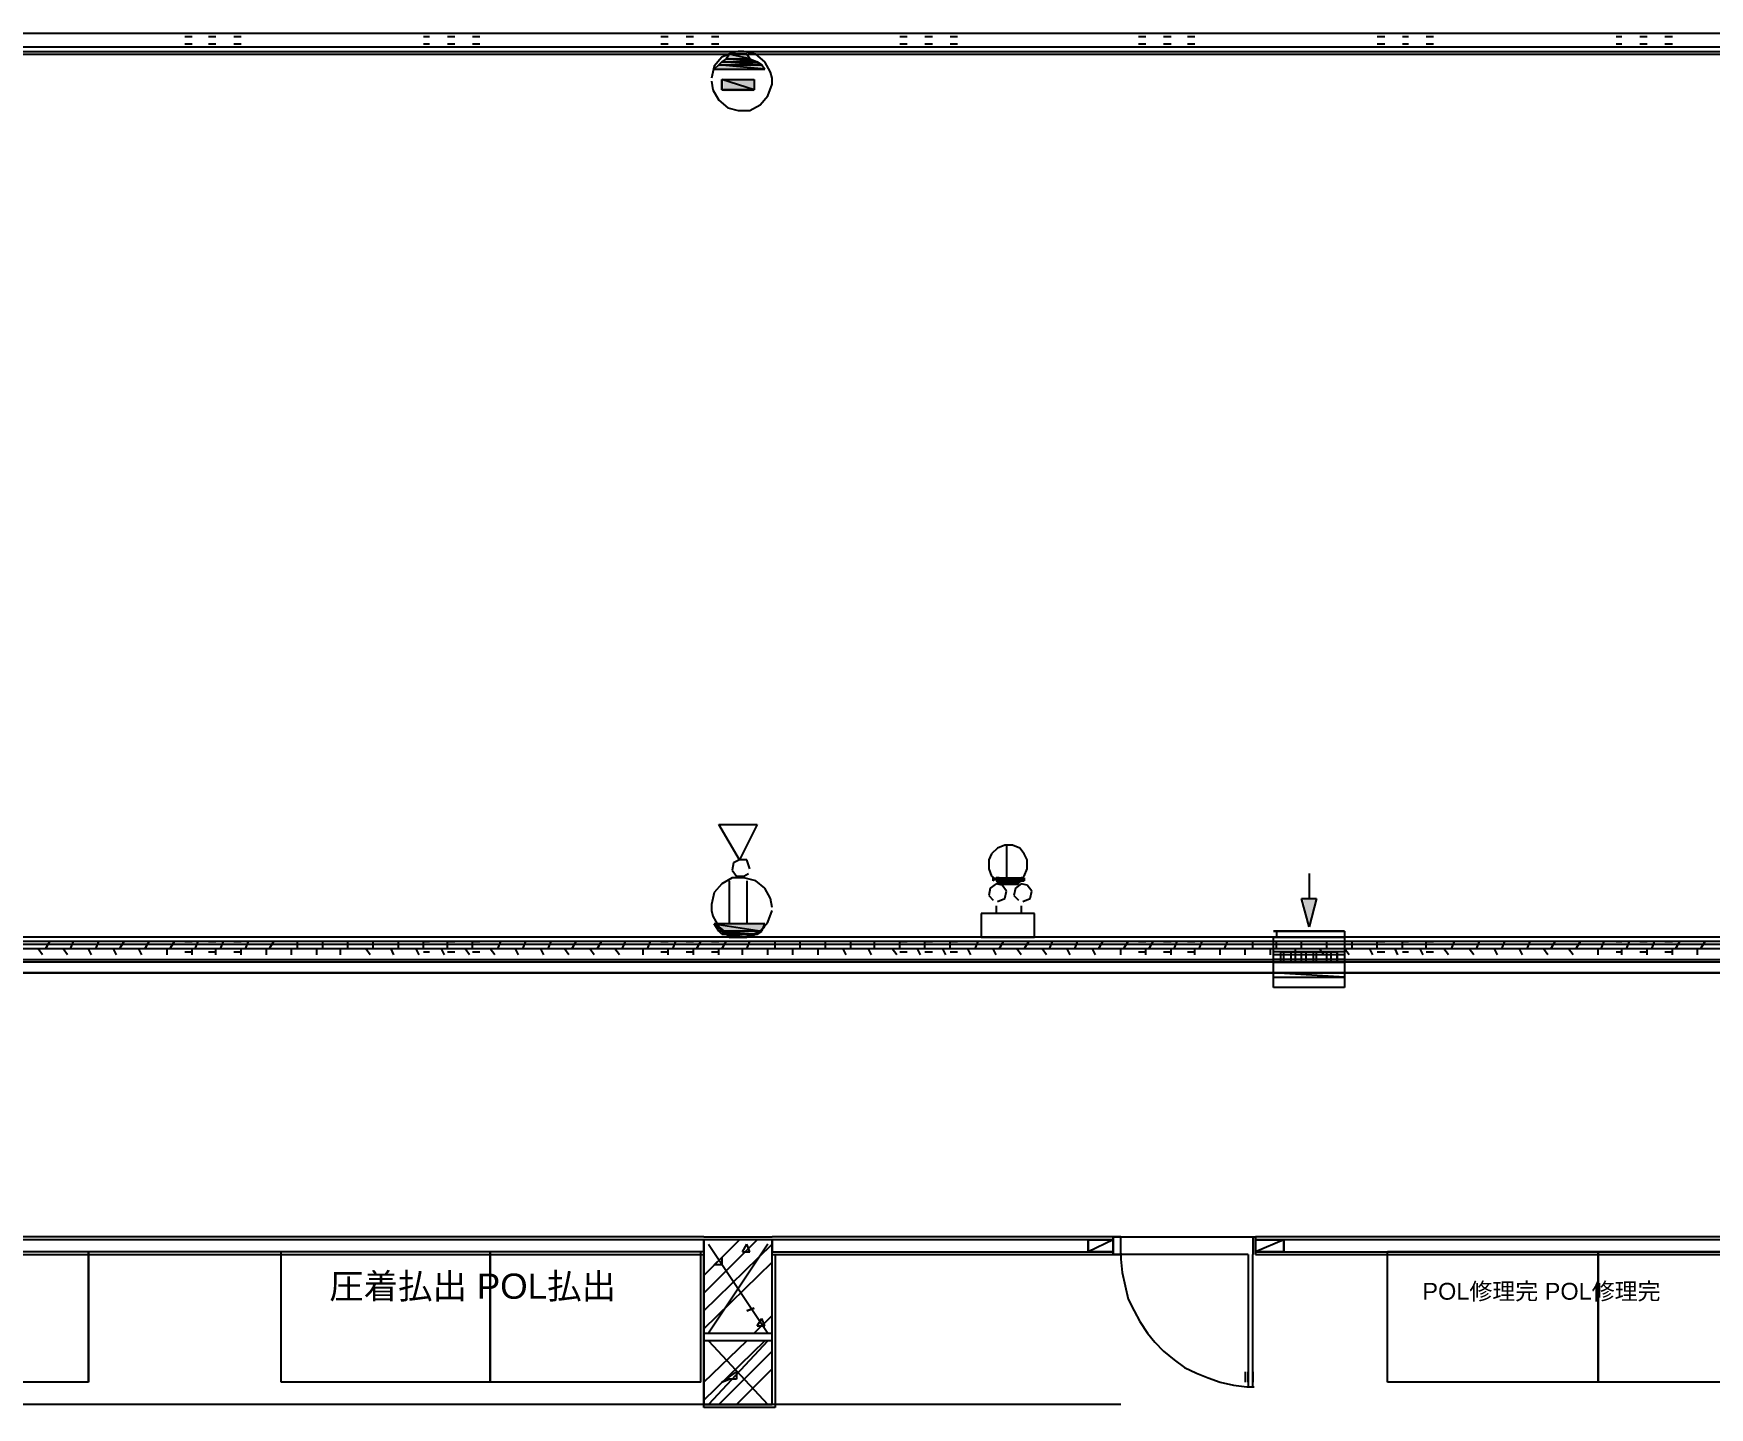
# Model space of a CAD drawing. Header units: millimetres. Extents: x 5 to 415, y 48 to 251.
# Drawn here: x 227.98 to 247.91, y 101.44 to 117.78 of the extents above; entities that cross this region are included whole.
import ezdxf

# ---------------------------------------------------------------- set-up
doc = ezdxf.new("R2010")
doc.units = ezdxf.units.MM
for name, color, linetype in [('H', 7, 'Continuous'), ('P', 7, 'Continuous'), ('T', 7, 'Continuous')]:
    doc.layers.add(name, color=color, linetype=linetype)

msp = doc.modelspace()

# ---------------------------------------------------------------- hatches: boundary and pattern name
at = {"layer": 'H', "linetype": 'Continuous'}
for points in [[(236.132, 117.387), (236.185, 117.44), (236.59, 117.44), (236.643, 117.387), (236.132, 117.387)], [(236.185, 117.44), (236.22, 117.475), (236.52, 117.475), (236.59, 117.44), (236.185, 117.44)], [(236.22, 117.475), (236.255, 117.51), (236.467, 117.51), (236.52, 117.475), (236.22, 117.475)], [(236.097, 117.352), (236.132, 117.387), (236.643, 117.387), (236.679, 117.352), (236.097, 117.352)], [(236.185, 117.087), (236.185, 117.228), (236.555, 117.228), (236.555, 117.087), (236.185, 117.087)], [(239.395, 107.703), (239.395, 107.738), (239.43, 107.738), (239.395, 107.703)], [(239.395, 107.703), (239.43, 107.738), (239.43, 107.703), (239.395, 107.703)], [(239.43, 107.703), (239.43, 107.738), (239.483, 107.738), (239.483, 107.65), (239.43, 107.703)], [(239.483, 107.65), (239.483, 107.738), (239.518, 107.738), (239.518, 107.65), (239.483, 107.65)], [(239.518, 107.65), (239.518, 107.738), (239.571, 107.738), (239.571, 107.65), (239.518, 107.65)], [(239.571, 107.65), (239.571, 107.738), (239.607, 107.738), (239.607, 107.65), (239.571, 107.65)], [(239.607, 107.65), (239.607, 107.738), (239.642, 107.738), (239.642, 107.65), (239.607, 107.65)], [(239.642, 107.65), (239.642, 107.738), (239.695, 107.738), (239.695, 107.65), (239.642, 107.65)], [(239.695, 107.65), (239.695, 107.738), (239.73, 107.738), (239.73, 107.703), (239.695, 107.65)], [(239.73, 107.703), (239.73, 107.738), (239.765, 107.738), (239.765, 107.703), (239.73, 107.703)], [(243.152, 107.156), (243.082, 107.491), (243.24, 107.491), (243.152, 107.156)], [(236.132, 107.103), (236.097, 107.192), (236.679, 107.192), (236.643, 107.103), (236.132, 107.103)], [(236.185, 107.068), (236.132, 107.103), (236.643, 107.103), (236.59, 107.068), (236.185, 107.068)], [(236.255, 107.015), (236.22, 107.068), (236.52, 107.068), (236.467, 107.015), (236.255, 107.015)]]:
    msp.add_hatch(color=256, dxfattribs=at).paths.add_polyline_path(points)

# ---------------------------------------------------------------- linework, layer by layer
at = {"layer": 'P'}
for points in [[(288.625, 117.775), (169.157, 117.775)], [(169.157, 117.616), (288.625, 117.616)], [(169.157, 117.616), (288.625, 117.616)], [(229.782, 117.74), (229.87, 117.74)], [(229.782, 117.651), (229.87, 117.651)], [(230.064, 117.74), (230.152, 117.74)], [(230.064, 117.651), (230.152, 117.651)], [(230.364, 117.74), (230.452, 117.74)], [(230.364, 117.651), (230.452, 117.651)], [(232.622, 117.74), (232.692, 117.74)], [(232.622, 117.651), (232.692, 117.651)], [(232.904, 117.74), (232.992, 117.74)], [(232.904, 117.651), (232.992, 117.651)], [(233.204, 117.74), (233.292, 117.74)], [(233.204, 117.651), (233.292, 117.651)], [(235.444, 117.74), (235.532, 117.74)], [(235.444, 117.651), (235.532, 117.651)], [(235.744, 117.74), (235.832, 117.74)], [(235.744, 117.651), (235.832, 117.651)], [(236.044, 117.74), (236.132, 117.74)], [(236.044, 117.651), (236.132, 117.651)], [(238.284, 117.74), (238.372, 117.74)], [(238.284, 117.651), (238.372, 117.651)], [(238.584, 117.74), (238.672, 117.74)], [(238.584, 117.651), (238.672, 117.651)], [(238.883, 117.74), (238.972, 117.74)], [(238.883, 117.651), (238.972, 117.651)], [(241.124, 117.74), (241.212, 117.74)], [(241.124, 117.651), (241.212, 117.651)], [(241.423, 117.74), (241.512, 117.74)], [(241.423, 117.651), (241.512, 117.651)], [(241.706, 117.74), (241.794, 117.74)], [(241.706, 117.651), (241.794, 117.651)], [(243.963, 117.74), (244.052, 117.74)], [(243.963, 117.651), (244.052, 117.651)], [(244.263, 117.74), (244.334, 117.74)], [(244.263, 117.651), (244.334, 117.651)], [(244.546, 117.74), (244.634, 117.74)], [(244.546, 117.651), (244.634, 117.651)], [(246.803, 117.74), (246.874, 117.74)], [(246.803, 117.651), (246.874, 117.651)], [(247.086, 117.74), (247.174, 117.74)], [(247.086, 117.651), (247.174, 117.651)], [(247.385, 117.74), (247.474, 117.74)], [(247.385, 117.651), (247.474, 117.651)], [(169.157, 117.563), (288.625, 117.563)], [(169.157, 117.563), (288.625, 117.563)], [(169.157, 117.528), (288.625, 117.528)], [(229.782, 117.563), (229.87, 117.563)], [(230.064, 117.563), (230.152, 117.563)], [(230.364, 117.563), (230.452, 117.563)], [(232.622, 117.563), (232.692, 117.563)], [(232.904, 117.563), (232.992, 117.563)], [(233.204, 117.563), (233.292, 117.563)], [(235.444, 117.563), (235.532, 117.563)], [(235.744, 117.563), (235.832, 117.563)], [(236.044, 117.563), (236.132, 117.563)], [(236.167, 117.493), (236.079, 117.387)], [(236.132, 117.404), (236.079, 117.352)], [(236.167, 117.44), (236.132, 117.404)], [(236.679, 117.352), (236.132, 117.404)], [(236.679, 117.352), (236.132, 117.404)], [(236.132, 117.404), (236.643, 117.404)], [(236.132, 117.404), (236.643, 117.404)], [(236.291, 117.546), (236.167, 117.493)], [(236.22, 117.475), (236.167, 117.44)], [(236.643, 117.404), (236.167, 117.44)], [(236.643, 117.404), (236.167, 117.44)], [(236.167, 117.44), (236.59, 117.44)], [(236.167, 117.44), (236.59, 117.44)], [(236.255, 117.528), (236.22, 117.475)], [(236.59, 117.44), (236.22, 117.475)], [(236.59, 117.44), (236.22, 117.475)], [(236.22, 117.475), (236.502, 117.475)], [(236.22, 117.475), (236.502, 117.475)], [(236.502, 117.475), (236.255, 117.528)], [(236.502, 117.475), (236.255, 117.528)], [(236.255, 117.528), (236.467, 117.528)], [(236.255, 117.528), (236.467, 117.528)], [(236.343, 117.528), (236.255, 117.528)], [(236.361, 117.563), (236.291, 117.546)], [(236.467, 117.528), (236.343, 117.528)], [(236.467, 117.528), (236.343, 117.528)], [(236.343, 117.528), (236.379, 117.528)], [(236.432, 117.563), (236.361, 117.563)], [(236.379, 117.528), (236.467, 117.528)], [(236.573, 117.528), (236.432, 117.563)], [(236.467, 117.528), (236.502, 117.475)], [(236.502, 117.475), (236.59, 117.44)], [(236.679, 117.44), (236.573, 117.528)], [(236.59, 117.44), (236.643, 117.404)], [(236.643, 117.404), (236.679, 117.352)], [(236.749, 117.316), (236.679, 117.44)], [(238.284, 117.563), (238.372, 117.563)], [(238.584, 117.563), (238.672, 117.563)], [(238.883, 117.563), (238.972, 117.563)], [(241.124, 117.563), (241.212, 117.563)], [(241.423, 117.563), (241.512, 117.563)], [(241.706, 117.563), (241.794, 117.563)], [(243.963, 117.563), (244.052, 117.563)], [(244.263, 117.563), (244.334, 117.563)], [(244.546, 117.563), (244.634, 117.563)], [(246.803, 117.563), (246.874, 117.563)], [(247.086, 117.563), (247.174, 117.563)], [(247.385, 117.563), (247.474, 117.563)], [(236.079, 117.387), (236.044, 117.246)], [(236.044, 117.21), (236.061, 117.105)], [(236.079, 117.352), (236.679, 117.352)], [(236.079, 117.352), (236.679, 117.352)], [(236.555, 117.105), (236.167, 117.228)], [(236.167, 117.228), (236.167, 117.105)], [(236.555, 117.105), (236.167, 117.228)], [(236.167, 117.228), (236.555, 117.228)], [(236.167, 117.105), (236.167, 117.228)], [(236.167, 117.228), (236.555, 117.228)], [(236.555, 117.228), (236.555, 117.105)], [(236.555, 117.228), (236.555, 117.105)], [(236.767, 117.246), (236.749, 117.316)], [(236.767, 117.175), (236.767, 117.246)], [(236.061, 117.105), (236.132, 116.981)], [(236.167, 117.105), (236.555, 117.105)], [(236.555, 117.105), (236.167, 117.105)], [(236.626, 116.928), (236.714, 117.034)], [(236.714, 117.034), (236.767, 117.175)], [(236.132, 116.981), (236.238, 116.893)], [(236.238, 116.893), (236.361, 116.858)], [(236.361, 116.858), (236.432, 116.858)], [(236.432, 116.858), (236.502, 116.858)], [(236.502, 116.858), (236.626, 116.928)], [(236.379, 107.95), (236.132, 108.373)], [(236.132, 108.373), (236.59, 108.373)], [(236.59, 108.373), (236.379, 107.95)], [(239.448, 108.091), (239.377, 108.021)], [(239.448, 108.091), (239.377, 108.021)], [(239.536, 108.126), (239.448, 108.091)], [(239.536, 108.126), (239.448, 108.091)], [(239.624, 108.126), (239.536, 108.126)], [(239.624, 108.126), (239.536, 108.126)], [(239.554, 108.126), (239.554, 107.668)], [(239.713, 108.091), (239.624, 108.126)], [(239.713, 108.091), (239.624, 108.126)], [(239.765, 108.021), (239.713, 108.091)], [(239.765, 108.021), (239.713, 108.091)], [(236.308, 107.915), (236.291, 107.827)], [(236.379, 107.95), (236.308, 107.915)], [(236.467, 107.95), (236.379, 107.95)], [(236.502, 107.844), (236.467, 107.95)], [(239.377, 108.021), (239.342, 107.95)], [(239.377, 108.021), (239.342, 107.95)], [(239.342, 107.95), (239.342, 107.844)], [(239.342, 107.95), (239.342, 107.844)], [(239.342, 107.844), (239.377, 107.756)], [(239.342, 107.844), (239.377, 107.756)], [(239.801, 107.95), (239.765, 108.021)], [(239.801, 107.95), (239.765, 108.021)], [(239.765, 107.756), (239.801, 107.844)], [(239.765, 107.756), (239.801, 107.844)], [(239.801, 107.844), (239.801, 107.95)], [(239.801, 107.844), (239.801, 107.95)], [(236.167, 107.668), (236.079, 107.562)], [(236.167, 107.668), (236.079, 107.562)], [(236.291, 107.738), (236.167, 107.668)], [(236.291, 107.738), (236.167, 107.668)], [(236.255, 107.703), (236.255, 107.192)], [(236.291, 107.827), (236.343, 107.756)], [(236.361, 107.738), (236.291, 107.738)], [(236.361, 107.738), (236.291, 107.738)], [(236.343, 107.756), (236.432, 107.756)], [(236.432, 107.738), (236.361, 107.738)], [(236.432, 107.738), (236.361, 107.738)], [(236.432, 107.756), (236.485, 107.791)], [(236.573, 107.703), (236.432, 107.738)], [(236.573, 107.703), (236.432, 107.738)], [(236.467, 107.703), (236.467, 107.192)], [(236.679, 107.615), (236.573, 107.703)], [(236.679, 107.615), (236.573, 107.703)], [(239.43, 107.668), (239.36, 107.615)], [(239.377, 107.756), (239.448, 107.703)], [(239.377, 107.756), (239.448, 107.703)], [(239.395, 107.703), (239.395, 107.738)], [(239.395, 107.738), (239.395, 107.703)], [(239.395, 107.703), (239.43, 107.738)], [(239.43, 107.738), (239.395, 107.703)], [(239.43, 107.738), (239.395, 107.703)], [(239.395, 107.703), (239.43, 107.738)], [(239.466, 107.738), (239.43, 107.703)], [(239.466, 107.738), (239.43, 107.738)], [(239.43, 107.738), (239.466, 107.738)], [(239.43, 107.703), (239.466, 107.668)], [(239.501, 107.65), (239.43, 107.668)], [(239.448, 107.703), (239.536, 107.668)], [(239.448, 107.703), (239.536, 107.668)], [(239.518, 107.738), (239.466, 107.668)], [(239.518, 107.738), (239.466, 107.668)], [(239.466, 107.668), (239.466, 107.738)], [(239.466, 107.738), (239.518, 107.738)], [(239.466, 107.668), (239.466, 107.738)], [(239.466, 107.668), (239.518, 107.668)], [(239.554, 107.58), (239.501, 107.65)], [(239.554, 107.738), (239.518, 107.668)], [(239.554, 107.738), (239.518, 107.668)], [(239.518, 107.668), (239.518, 107.738)], [(239.518, 107.738), (239.554, 107.738)], [(239.518, 107.668), (239.518, 107.738)], [(239.518, 107.668), (239.554, 107.668)], [(239.589, 107.738), (239.554, 107.668)], [(239.589, 107.738), (239.554, 107.668)], [(239.554, 107.668), (239.554, 107.738)], [(239.554, 107.738), (239.589, 107.738)], [(239.554, 107.668), (239.554, 107.738)], [(239.554, 107.668), (239.589, 107.668)], [(239.571, 107.668), (239.713, 107.703)], [(239.571, 107.668), (239.713, 107.703)], [(239.642, 107.738), (239.589, 107.668)], [(239.642, 107.738), (239.589, 107.668)], [(239.589, 107.668), (239.589, 107.738)], [(239.589, 107.738), (239.642, 107.738)], [(239.589, 107.668), (239.589, 107.738)], [(239.589, 107.668), (239.642, 107.668)], [(239.677, 107.738), (239.642, 107.668)], [(239.677, 107.738), (239.642, 107.668)], [(239.642, 107.668), (239.642, 107.738)], [(239.642, 107.738), (239.677, 107.738)], [(239.642, 107.668), (239.642, 107.738)], [(239.642, 107.668), (239.677, 107.668)], [(239.73, 107.668), (239.66, 107.615)], [(239.73, 107.738), (239.677, 107.668)], [(239.677, 107.668), (239.677, 107.738)], [(239.677, 107.738), (239.73, 107.738)], [(239.677, 107.668), (239.677, 107.738)], [(239.73, 107.703), (239.677, 107.668)], [(239.677, 107.668), (239.73, 107.703)], [(239.713, 107.703), (239.765, 107.756)], [(239.713, 107.703), (239.765, 107.756)], [(239.765, 107.738), (239.73, 107.738)], [(239.73, 107.738), (239.765, 107.738)], [(239.765, 107.703), (239.73, 107.703)], [(239.73, 107.703), (239.765, 107.703)], [(239.801, 107.65), (239.73, 107.668)], [(239.765, 107.738), (239.765, 107.738)], [(239.765, 107.738), (239.765, 107.738)], [(239.765, 107.738), (239.765, 107.703)], [(239.765, 107.703), (239.765, 107.738)], [(239.765, 107.703), (239.765, 107.738)], [(239.765, 107.738), (239.765, 107.703)], [(239.854, 107.58), (239.801, 107.65)], [(243.152, 107.791), (243.152, 107.491)], [(236.079, 107.562), (236.044, 107.421)], [(236.079, 107.562), (236.044, 107.421)], [(236.749, 107.491), (236.679, 107.615)], [(236.749, 107.491), (236.679, 107.615)], [(236.767, 107.386), (236.749, 107.491)], [(236.767, 107.386), (236.749, 107.491)], [(239.36, 107.615), (239.342, 107.527)], [(239.342, 107.527), (239.395, 107.474)], [(239.448, 107.456), (239.536, 107.491)], [(239.536, 107.491), (239.554, 107.58)], [(239.66, 107.615), (239.642, 107.527)], [(239.642, 107.527), (239.695, 107.474)], [(239.748, 107.456), (239.836, 107.491)], [(239.836, 107.491), (239.854, 107.58)], [(243.152, 107.156), (243.064, 107.491)], [(243.064, 107.491), (243.24, 107.491)], [(243.24, 107.491), (243.152, 107.156)], [(236.044, 107.421), (236.044, 107.35)], [(236.044, 107.421), (236.044, 107.35)], [(236.044, 107.35), (236.061, 107.28)], [(236.044, 107.35), (236.061, 107.28)], [(236.061, 107.28), (236.132, 107.156)], [(236.061, 107.28), (236.132, 107.156)], [(236.714, 107.209), (236.767, 107.35)], [(236.714, 107.209), (236.767, 107.35)], [(239.889, 107.315), (239.254, 107.315)], [(239.254, 107.315), (239.254, 107.033)], [(239.43, 107.403), (239.43, 107.315)], [(239.73, 107.403), (239.73, 107.315)], [(239.889, 107.033), (239.889, 107.315)], [(236.679, 107.192), (236.079, 107.192)], [(236.079, 107.192), (236.643, 107.103)], [(236.079, 107.192), (236.643, 107.103)], [(236.132, 107.103), (236.079, 107.192)], [(236.679, 107.192), (236.079, 107.192)], [(236.097, 107.192), (236.185, 107.086)], [(236.132, 107.156), (236.238, 107.068)], [(236.132, 107.156), (236.238, 107.068)], [(236.643, 107.103), (236.132, 107.103)], [(236.643, 107.103), (236.132, 107.103)], [(236.132, 107.103), (236.59, 107.068)], [(236.132, 107.103), (236.59, 107.068)], [(236.167, 107.068), (236.132, 107.103)], [(236.59, 107.068), (236.167, 107.068)], [(236.59, 107.068), (236.167, 107.068)], [(236.167, 107.068), (236.502, 107.068)], [(236.167, 107.068), (236.502, 107.068)], [(236.22, 107.068), (236.167, 107.068)], [(236.185, 107.086), (236.273, 107.05)], [(236.502, 107.068), (236.22, 107.068)], [(236.502, 107.068), (236.22, 107.068)], [(236.22, 107.068), (236.467, 107.033)], [(236.22, 107.068), (236.467, 107.033)], [(236.255, 107.033), (236.22, 107.068)], [(236.238, 107.068), (236.361, 107.033)], [(236.238, 107.068), (236.361, 107.033)], [(236.273, 107.05), (236.361, 107.033)], [(236.432, 107.033), (236.502, 107.05)], [(236.432, 107.033), (236.502, 107.05)], [(236.449, 107.033), (236.538, 107.05)], [(236.467, 107.033), (236.502, 107.068)], [(236.502, 107.05), (236.626, 107.103)], [(236.502, 107.05), (236.626, 107.103)], [(236.502, 107.068), (236.59, 107.068)], [(236.538, 107.05), (236.608, 107.086)], [(236.59, 107.068), (236.643, 107.103)], [(236.608, 107.086), (236.679, 107.156)], [(236.626, 107.103), (236.714, 107.209)], [(236.626, 107.103), (236.714, 107.209)], [(236.643, 107.103), (236.679, 107.192)], [(243.575, 107.103), (242.729, 107.103)], [(242.729, 107.103), (243.575, 107.103)], [(242.764, 107.103), (242.764, 107.033)], [(243.575, 107.103), (243.575, 107.033)], [(263.772, 107.033), (217.205, 107.033)], [(263.772, 106.98), (217.205, 106.98)], [(263.772, 106.98), (217.205, 106.98)], [(263.772, 106.945), (217.205, 106.945)], [(263.772, 106.892), (217.205, 106.892)], [(228.088, 106.821), (228.036, 106.892)], [(228.124, 106.892), (228.177, 106.98)], [(228.388, 106.821), (228.335, 106.892)], [(228.424, 106.892), (228.459, 106.98)], [(228.671, 106.821), (228.635, 106.892)], [(228.723, 106.892), (228.759, 106.98)], [(228.97, 106.821), (228.935, 106.892)], [(229.006, 106.892), (229.059, 106.98)], [(229.27, 106.821), (229.235, 106.892)], [(229.306, 106.892), (229.358, 106.98)], [(229.57, 106.821), (229.57, 106.892)], [(229.605, 106.892), (229.658, 106.98)], [(229.782, 106.98), (229.87, 106.98)], [(229.782, 106.856), (229.87, 106.856)], [(229.87, 106.821), (229.87, 106.892)], [(229.905, 106.892), (229.941, 106.98)], [(230.064, 106.98), (230.152, 106.98)], [(230.064, 106.856), (230.152, 106.856)], [(230.152, 106.821), (230.152, 106.892)], [(230.205, 106.892), (230.24, 106.98)], [(230.364, 106.98), (230.452, 106.98)], [(230.364, 106.856), (230.452, 106.856)], [(230.452, 106.821), (230.452, 106.892)], [(230.505, 106.892), (230.54, 106.98)], [(230.752, 106.821), (230.752, 106.892)], [(230.787, 106.892), (230.84, 106.98)], [(231.052, 106.821), (231.052, 106.892)], [(231.122, 106.892), (231.122, 106.98)], [(231.352, 106.821), (231.352, 106.892)], [(231.422, 106.892), (231.422, 106.98)], [(231.634, 106.821), (231.634, 106.892)], [(231.722, 106.892), (231.722, 106.98)], [(231.987, 106.821), (231.934, 106.892)], [(232.022, 106.892), (232.022, 106.98)], [(232.269, 106.821), (232.234, 106.892)], [(232.322, 106.892), (232.322, 106.98)], [(232.569, 106.821), (232.533, 106.892)], [(232.622, 106.98), (232.692, 106.98)], [(232.622, 106.892), (232.622, 106.98)], [(232.622, 106.856), (232.692, 106.856)], [(232.869, 106.821), (232.833, 106.892)], [(232.904, 106.98), (232.992, 106.98)], [(232.904, 106.892), (232.904, 106.98)], [(232.904, 106.856), (232.992, 106.856)], [(233.168, 106.821), (233.116, 106.892)], [(233.204, 106.98), (233.292, 106.98)], [(233.204, 106.892), (233.204, 106.98)], [(233.204, 106.856), (233.292, 106.856)], [(233.468, 106.821), (233.415, 106.892)], [(233.504, 106.892), (233.539, 106.98)], [(233.751, 106.821), (233.715, 106.892)], [(233.803, 106.892), (233.839, 106.98)], [(234.05, 106.821), (234.015, 106.892)], [(234.103, 106.892), (234.139, 106.98)], [(234.35, 106.821), (234.297, 106.892)], [(234.386, 106.892), (234.438, 106.98)], [(234.65, 106.821), (234.597, 106.892)], [(234.685, 106.892), (234.738, 106.98)], [(234.95, 106.821), (234.897, 106.892)], [(234.985, 106.892), (235.021, 106.98)], [(235.232, 106.821), (235.232, 106.892)], [(235.285, 106.892), (235.32, 106.98)], [(235.444, 106.98), (235.532, 106.98)], [(235.444, 106.856), (235.532, 106.856)], [(235.532, 106.821), (235.532, 106.892)], [(235.585, 106.892), (235.62, 106.98)], [(235.744, 106.98), (235.832, 106.98)], [(235.744, 106.856), (235.832, 106.856)], [(235.832, 106.821), (235.832, 106.892)], [(235.867, 106.892), (235.92, 106.98)], [(236.044, 106.98), (236.132, 106.98)], [(236.044, 106.856), (236.132, 106.856)], [(236.132, 106.821), (236.132, 106.892)], [(236.167, 106.892), (236.22, 106.98)], [(236.467, 107.033), (236.255, 107.033)], [(236.467, 107.033), (236.255, 107.033)], [(236.255, 107.033), (236.379, 107.033)], [(236.255, 107.033), (236.379, 107.033)], [(236.343, 107.033), (236.255, 107.033)], [(236.379, 107.033), (236.343, 107.033)], [(236.361, 107.033), (236.432, 107.033)], [(236.361, 107.033), (236.432, 107.033)], [(236.361, 107.033), (236.449, 107.033)], [(236.379, 107.033), (236.467, 107.033)], [(236.414, 106.821), (236.414, 106.892)], [(236.467, 106.892), (236.502, 106.98)], [(236.714, 106.821), (236.714, 106.892)], [(236.802, 106.892), (236.802, 106.98)], [(237.014, 106.821), (237.014, 106.892)], [(237.102, 106.892), (237.102, 106.98)], [(237.314, 106.821), (237.314, 106.892)], [(237.402, 106.892), (237.402, 106.98)], [(237.649, 106.821), (237.613, 106.892)], [(237.702, 106.892), (237.702, 106.98)], [(237.949, 106.821), (237.913, 106.892)], [(237.984, 106.892), (237.984, 106.98)], [(238.248, 106.821), (238.196, 106.892)], [(238.284, 106.98), (238.372, 106.98)], [(238.284, 106.892), (238.284, 106.98)], [(238.284, 106.856), (238.372, 106.856)], [(238.531, 106.821), (238.495, 106.892)], [(238.584, 106.98), (238.672, 106.98)], [(238.584, 106.892), (238.584, 106.98)], [(238.584, 106.856), (238.672, 106.856)], [(238.831, 106.821), (238.795, 106.892)], [(238.883, 106.98), (238.972, 106.98)], [(238.883, 106.892), (238.883, 106.98)], [(238.883, 106.856), (238.972, 106.856)], [(239.13, 106.821), (239.095, 106.892)], [(239.183, 106.892), (239.219, 106.98)], [(239.254, 107.033), (239.889, 107.033)], [(239.43, 106.821), (239.395, 106.892)], [(239.466, 106.892), (239.518, 106.98)], [(239.73, 106.821), (239.677, 106.892)], [(239.765, 106.892), (239.818, 106.98)], [(240.03, 106.821), (239.977, 106.892)], [(240.065, 106.892), (240.101, 106.98)], [(240.312, 106.821), (240.277, 106.892)], [(240.365, 106.892), (240.4, 106.98)], [(240.612, 106.821), (240.577, 106.892)], [(240.647, 106.892), (240.7, 106.98)], [(240.912, 106.821), (240.912, 106.892)], [(240.947, 106.892), (241, 106.98)], [(241.124, 106.98), (241.212, 106.98)], [(241.124, 106.856), (241.212, 106.856)], [(241.212, 106.821), (241.212, 106.892)], [(241.247, 106.892), (241.3, 106.98)], [(241.423, 106.98), (241.512, 106.98)], [(241.423, 106.856), (241.512, 106.856)], [(241.512, 106.821), (241.512, 106.892)], [(241.547, 106.892), (241.582, 106.98)], [(241.706, 106.98), (241.794, 106.98)], [(241.706, 106.856), (241.794, 106.856)], [(241.794, 106.821), (241.794, 106.892)], [(241.847, 106.892), (241.882, 106.98)], [(242.094, 106.821), (242.094, 106.892)], [(242.147, 106.892), (242.182, 106.98)], [(242.394, 106.821), (242.394, 106.892)], [(242.482, 106.892), (242.482, 106.98)], [(242.693, 106.821), (242.693, 106.892)], [(242.729, 106.733), (242.729, 107.033)], [(242.729, 107.033), (243.575, 107.033)], [(243.575, 106.856), (242.729, 106.856)], [(243.575, 106.856), (242.729, 106.856)], [(242.764, 106.892), (242.764, 106.98)], [(242.817, 106.733), (242.817, 106.856)], [(242.817, 106.856), (243.487, 106.856)], [(242.852, 106.733), (242.852, 106.856)], [(242.94, 106.733), (242.94, 106.856)], [(242.993, 106.821), (242.993, 106.892)], [(242.993, 106.733), (242.993, 106.856)], [(243.064, 106.892), (243.064, 106.98)], [(243.064, 106.733), (243.064, 106.856)], [(243.117, 106.733), (243.117, 106.856)], [(243.205, 106.733), (243.205, 106.856)], [(243.24, 106.733), (243.24, 106.856)], [(243.328, 106.821), (243.276, 106.892)], [(243.364, 106.892), (243.364, 106.98)], [(243.364, 106.733), (243.364, 106.856)], [(243.417, 106.733), (243.417, 106.856)], [(243.487, 106.733), (243.487, 106.856)], [(243.487, 106.856), (243.487, 106.733)], [(243.575, 107.033), (243.575, 106.733)], [(243.628, 106.821), (243.575, 106.892)], [(243.664, 106.892), (243.664, 106.98)], [(243.911, 106.821), (243.875, 106.892)], [(243.963, 106.98), (244.052, 106.98)], [(243.963, 106.892), (243.963, 106.98)], [(243.963, 106.856), (244.052, 106.856)], [(244.21, 106.821), (244.175, 106.892)], [(244.263, 106.98), (244.334, 106.98)], [(244.263, 106.892), (244.263, 106.98)], [(244.263, 106.856), (244.334, 106.856)], [(244.51, 106.821), (244.475, 106.892)], [(244.546, 106.98), (244.634, 106.98)], [(244.546, 106.892), (244.546, 106.98)], [(244.546, 106.856), (244.634, 106.856)], [(244.81, 106.821), (244.757, 106.892)], [(244.845, 106.892), (244.881, 106.98)], [(245.11, 106.821), (245.057, 106.892)], [(245.145, 106.892), (245.181, 106.98)], [(245.392, 106.821), (245.357, 106.892)], [(245.445, 106.892), (245.48, 106.98)], [(245.692, 106.821), (245.657, 106.892)], [(245.745, 106.892), (245.78, 106.98)], [(245.992, 106.821), (245.939, 106.892)], [(246.027, 106.892), (246.08, 106.98)], [(246.292, 106.821), (246.239, 106.892)], [(246.327, 106.892), (246.38, 106.98)], [(246.592, 106.821), (246.592, 106.892)], [(246.627, 106.892), (246.662, 106.98)], [(246.803, 106.98), (246.874, 106.98)], [(246.803, 106.856), (246.874, 106.856)], [(246.874, 106.821), (246.874, 106.892)], [(246.927, 106.892), (246.962, 106.98)], [(247.086, 106.98), (247.174, 106.98)], [(247.086, 106.856), (247.174, 106.856)], [(247.174, 106.821), (247.174, 106.892)], [(247.227, 106.892), (247.262, 106.98)], [(247.385, 106.98), (247.474, 106.98)], [(247.385, 106.856), (247.474, 106.856)], [(247.474, 106.821), (247.474, 106.892)], [(247.509, 106.892), (247.562, 106.98)], [(247.773, 106.821), (247.773, 106.892)], [(247.809, 106.892), (247.862, 106.98)], [(217.205, 106.768), (263.772, 106.768)], [(263.772, 106.733), (217.205, 106.733)], [(229.782, 106.768), (229.87, 106.768)], [(230.064, 106.768), (230.152, 106.768)], [(230.364, 106.768), (230.452, 106.768)], [(232.622, 106.768), (232.692, 106.768)], [(232.904, 106.768), (232.992, 106.768)], [(233.204, 106.768), (233.292, 106.768)], [(235.444, 106.768), (235.532, 106.768)], [(235.744, 106.768), (235.832, 106.768)], [(236.044, 106.768), (236.132, 106.768)], [(238.284, 106.768), (238.372, 106.768)], [(238.584, 106.768), (238.672, 106.768)], [(238.883, 106.768), (238.972, 106.768)], [(241.124, 106.768), (241.212, 106.768)], [(241.423, 106.768), (241.512, 106.768)], [(241.706, 106.768), (241.794, 106.768)], [(243.575, 106.821), (242.729, 106.821)], [(243.575, 106.821), (242.729, 106.821)], [(243.575, 106.821), (242.729, 106.821)], [(243.575, 106.768), (242.729, 106.768)], [(243.575, 106.768), (242.729, 106.768)], [(243.575, 106.768), (242.729, 106.768)], [(243.575, 106.733), (242.729, 106.733)], [(242.729, 106.733), (243.575, 106.733)], [(242.729, 106.433), (242.729, 106.733)], [(243.487, 106.733), (242.817, 106.733)], [(243.575, 106.733), (243.575, 106.433)], [(243.963, 106.768), (244.052, 106.768)], [(244.263, 106.768), (244.334, 106.768)], [(244.546, 106.768), (244.634, 106.768)], [(246.803, 106.768), (246.874, 106.768)], [(247.086, 106.768), (247.174, 106.768)], [(247.385, 106.768), (247.474, 106.768)], [(217.205, 106.609), (263.772, 106.609)], [(263.772, 106.609), (217.205, 106.609)], [(217.205, 106.609), (263.772, 106.609)], [(242.729, 106.609), (243.575, 106.609)], [(243.575, 106.557), (242.729, 106.609)], [(242.729, 106.557), (243.575, 106.557)], [(243.575, 106.433), (242.729, 106.433)], [(235.955, 103.47), (223.591, 103.47)], [(235.955, 103.47), (236.767, 103.47)], [(240.824, 103.47), (236.767, 103.47)], [(240.824, 103.47), (242.517, 103.47)], [(240.912, 103.47), (240.824, 103.47)], [(240.824, 103.47), (240.824, 103.258)], [(240.824, 103.258), (240.824, 103.47)], [(240.912, 103.258), (240.912, 103.47)], [(242.482, 103.47), (242.482, 103.258)], [(249.114, 103.47), (242.517, 103.47)], [(242.517, 103.258), (242.517, 103.47)], [(242.517, 103.47), (242.517, 103.258)], [(235.955, 103.434), (223.591, 103.434)], [(235.955, 103.293), (223.591, 103.293)], [(223.591, 103.258), (235.955, 103.258)], [(228.635, 103.293), (223.643, 103.293)], [(228.635, 103.293), (228.635, 101.741)], [(228.635, 101.741), (228.635, 103.293)], [(230.928, 101.741), (230.928, 103.293)], [(235.92, 103.293), (230.928, 103.293)], [(233.415, 103.293), (233.415, 101.741)], [(233.415, 101.741), (233.415, 103.293)], [(233.415, 101.741), (233.415, 103.293)], [(233.415, 103.293), (233.415, 101.741)], [(233.415, 101.741), (233.415, 103.293)], [(235.92, 101.741), (235.92, 103.293)], [(235.955, 103.011), (236.379, 103.434)], [(235.955, 102.799), (236.59, 103.434)], [(236.767, 103.434), (235.955, 103.434)], [(235.955, 103.434), (235.955, 102.323)], [(235.955, 103.293), (235.955, 103.434)], [(235.955, 102.588), (236.767, 103.382)], [(235.955, 101.441), (235.955, 103.258)], [(236.008, 103.382), (236.714, 102.323)], [(236.714, 103.382), (236.008, 102.323)], [(236.414, 103.293), (236.467, 103.382)], [(236.414, 103.293), (236.502, 103.293)], [(236.502, 103.293), (236.467, 103.382)], [(236.767, 102.323), (236.767, 103.434)], [(236.767, 103.434), (236.767, 103.293)], [(240.824, 103.434), (236.767, 103.434)], [(236.767, 103.293), (240.824, 103.293)], [(236.767, 103.258), (240.824, 103.258)], [(236.802, 103.258), (236.802, 101.441)], [(240.524, 103.293), (240.524, 103.434)], [(240.524, 103.434), (240.824, 103.434)], [(240.524, 103.434), (240.524, 103.293)], [(240.824, 103.434), (240.524, 103.434)], [(240.824, 103.434), (240.524, 103.293)], [(240.524, 103.293), (240.524, 103.434)], [(240.524, 103.434), (240.824, 103.434)], [(240.824, 103.434), (240.524, 103.434)], [(240.524, 103.434), (240.524, 103.293)], [(240.824, 103.293), (240.524, 103.293)], [(240.524, 103.293), (240.824, 103.293)], [(240.824, 103.293), (240.524, 103.293)], [(240.524, 103.293), (240.824, 103.293)], [(240.824, 103.293), (240.824, 103.434)], [(240.824, 103.434), (240.824, 103.293)], [(240.824, 103.434), (240.824, 103.293)], [(242.429, 103.258), (240.824, 103.258)], [(240.824, 103.258), (240.912, 103.258)], [(240.912, 103.276), (240.912, 103.205)], [(242.429, 103.258), (242.429, 101.688)], [(242.429, 103.258), (242.429, 101.688)], [(242.482, 101.688), (242.482, 103.258)], [(242.482, 101.688), (242.482, 103.258)], [(242.517, 103.434), (242.852, 103.434)], [(249.114, 103.434), (242.517, 103.434)], [(242.852, 103.434), (242.517, 103.434)], [(242.517, 103.434), (242.517, 103.293)], [(242.852, 103.434), (242.517, 103.293)], [(242.517, 103.293), (242.517, 103.434)], [(242.517, 103.434), (242.852, 103.434)], [(242.517, 103.293), (242.517, 103.434)], [(242.852, 103.434), (242.517, 103.434)], [(242.852, 103.293), (242.517, 103.293)], [(242.517, 103.293), (249.114, 103.293)], [(242.517, 103.293), (242.852, 103.293)], [(242.852, 103.293), (242.517, 103.293)], [(242.517, 103.293), (242.852, 103.293)], [(242.517, 103.258), (249.114, 103.258)], [(242.852, 103.434), (242.852, 103.293)], [(242.852, 103.293), (242.852, 103.434)], [(242.852, 103.434), (242.852, 103.293)], [(242.852, 103.293), (242.852, 103.434)], [(244.087, 101.741), (244.087, 103.293)], [(249.079, 103.293), (244.087, 103.293)], [(246.592, 103.293), (246.592, 101.741)], [(246.592, 101.741), (246.592, 103.293)], [(246.592, 101.741), (246.592, 103.293)], [(246.592, 103.293), (246.592, 101.741)], [(246.592, 101.741), (246.592, 103.293)], [(235.955, 102.376), (236.767, 103.17)], [(236.079, 103.135), (236.167, 103.223)], [(236.167, 103.135), (236.079, 103.135)], [(236.167, 103.223), (236.167, 103.135)], [(240.912, 103.205), (240.93, 103.046)], [(240.93, 103.046), (240.965, 102.888)], [(240.965, 102.888), (241, 102.729)], [(241, 102.729), (241.071, 102.588)], [(236.555, 102.623), (236.467, 102.588)], [(236.467, 102.588), (236.555, 102.623)], [(236.555, 102.323), (236.767, 102.535)], [(236.59, 102.411), (236.643, 102.5)], [(236.679, 102.411), (236.643, 102.5)], [(241.071, 102.588), (241.141, 102.464)], [(241.141, 102.464), (241.229, 102.323)], [(235.955, 102.323), (235.955, 102.235)], [(235.955, 102.323), (236.767, 102.323)], [(236.59, 102.411), (236.679, 102.411)], [(236.767, 102.235), (236.767, 102.323)], [(241.229, 102.323), (241.318, 102.217)], [(235.955, 101.741), (236.467, 102.235)], [(235.955, 101.529), (236.679, 102.235)], [(236.767, 102.235), (235.955, 102.235)], [(235.955, 102.235), (235.955, 101.477)], [(236.008, 102.235), (236.714, 101.477)], [(236.714, 102.235), (236.008, 101.477)], [(236.132, 101.477), (236.767, 102.112)], [(236.767, 101.477), (236.767, 102.235)], [(241.318, 102.217), (241.423, 102.112)], [(241.423, 102.112), (241.547, 102.006)], [(236.22, 101.776), (236.343, 101.865)], [(236.343, 101.477), (236.767, 101.9)], [(236.343, 101.865), (236.343, 101.776)], [(241.547, 102.006), (241.67, 101.918)], [(241.67, 101.918), (241.812, 101.847)], [(242.394, 101.865), (242.394, 101.741)], [(242.429, 101.741), (242.429, 101.865)], [(242.482, 101.865), (242.482, 101.741)], [(242.482, 101.741), (242.482, 101.865)], [(228.635, 101.741), (226.131, 101.741)], [(233.415, 101.741), (230.928, 101.741)], [(235.92, 101.741), (233.415, 101.741)], [(236.255, 101.776), (236.167, 101.741)], [(236.167, 101.741), (236.255, 101.776)], [(236.343, 101.776), (236.22, 101.776)], [(241.812, 101.847), (241.953, 101.794)], [(241.953, 101.794), (242.094, 101.741)], [(242.094, 101.741), (242.253, 101.706)], [(242.253, 101.706), (242.411, 101.688)], [(242.411, 101.688), (242.499, 101.688)], [(246.592, 101.741), (244.087, 101.741)], [(249.079, 101.741), (246.592, 101.741)], [(240.912, 101.477), (217.082, 101.477)], [(235.955, 101.477), (236.767, 101.477)], [(236.802, 101.441), (235.955, 101.441)]]:
    msp.add_lwpolyline(points, dxfattribs=at)

# ---------------------------------------------------------------- texts
at = {"layer": 'T', "attachment_point": 7}
for s, insert, char_height in [('{\\fArial|b0|i0|c0|p18;圧着払出 POL払出}', (231.5, 102.7), 0.3), ('{\\fArial|b0|i0|c0|p18;POL修理完 POL修理完}', (244.5, 102.7), 0.2)]:
    msp.add_mtext(s, dxfattribs=dict(at, insert=insert, char_height=char_height))

doc.saveas('drawing.dxf')
